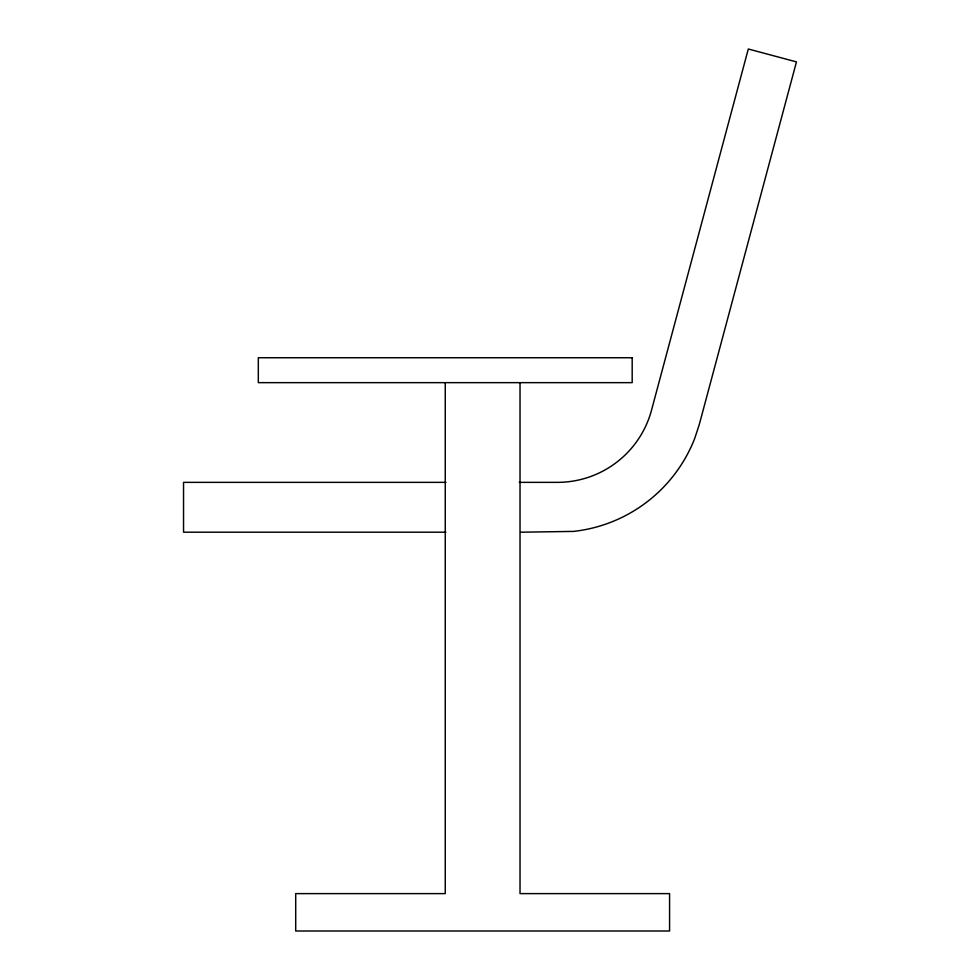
<?xml version="1.0" encoding="UTF-8"?>
<svg xmlns="http://www.w3.org/2000/svg" width="980" height="980" viewBox="0 0 980 980"><rect width="100%" height="100%" fill="white"/><g stroke="black" fill="none" stroke-linecap="round" stroke-linejoin="round"><path stroke-width="1.47" d="M446.01 482.356L183.542 482.356L183.542 532.201L445.912 532.201M519.265 482.356L557.412 482.356A97.449 97.449 0 0 0 651.541 410.13L748.304 49L796.458 61.899L699.34 424.34L694.759 438.317A147.368 147.368 0 0 1 573.459 531.405L520.649 532.201M520.025 382.653L520.025 893.613L669.573 893.613L669.573 931L295.703 931L295.703 893.613L445.251 893.613L445.251 382.653M632.186 357.737L258.316 357.737L258.316 382.653L632.186 382.653L632.186 357.737"/></g></svg>
